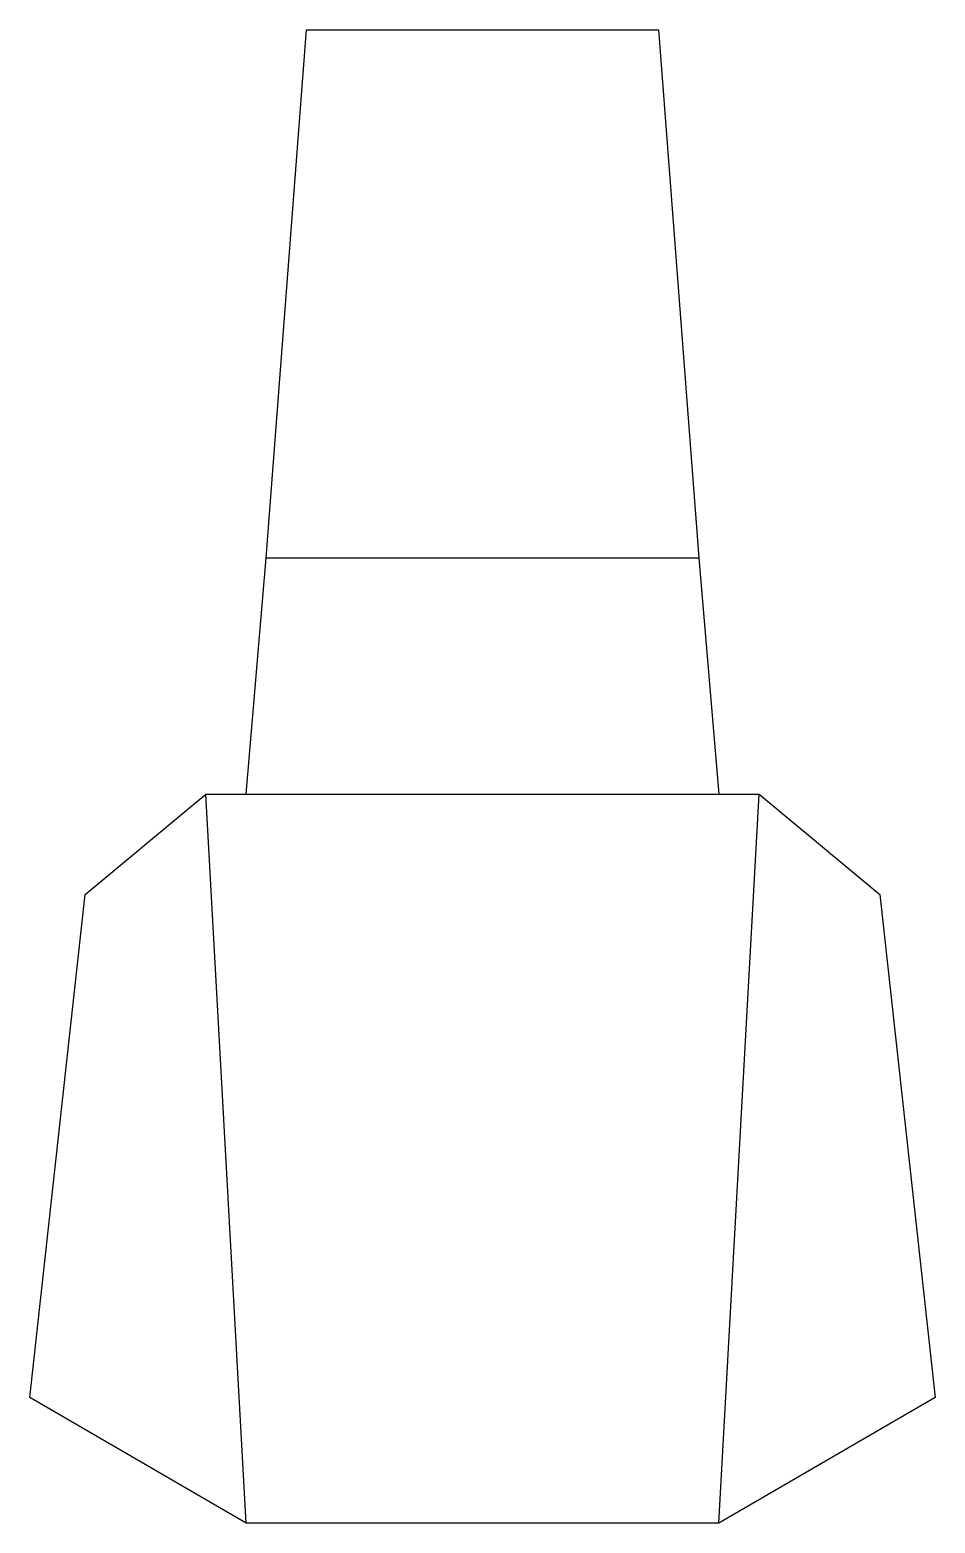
# Model space of a CAD drawing. Header units: millimetres. Extents: x 18 to 198, y 37 to 334.
import ezdxf

# ---------------------------------------------------------------- set-up
doc = ezdxf.new("R2010")
doc.units = ezdxf.units.MM
doc.layers.add('CREASE', color=5, linetype='Continuous')
doc.layers.add('CUT', color=1, linetype='Continuous')

msp = doc.modelspace()

# ---------------------------------------------------------------- linework, layer by layer
at = {"layer": 'CREASE'}
for points in [[(65, 229), (151, 229)], [(61, 37), (53, 182)], [(61, 182), (155, 182)], [(155, 37), (163, 182)]]:
    msp.add_lwpolyline(points, dxfattribs=at)
at = {"layer": 'CUT'}
msp.add_lwpolyline([(29, 162), (53, 182), (61, 182), (65, 229), (73, 334), (143, 334), (151, 229), (155, 182), (163, 182), (187, 162), (198, 62), (155, 37), (61, 37), (18, 62), (29, 162)], close=True, dxfattribs=at)

doc.saveas('drawing.dxf')
